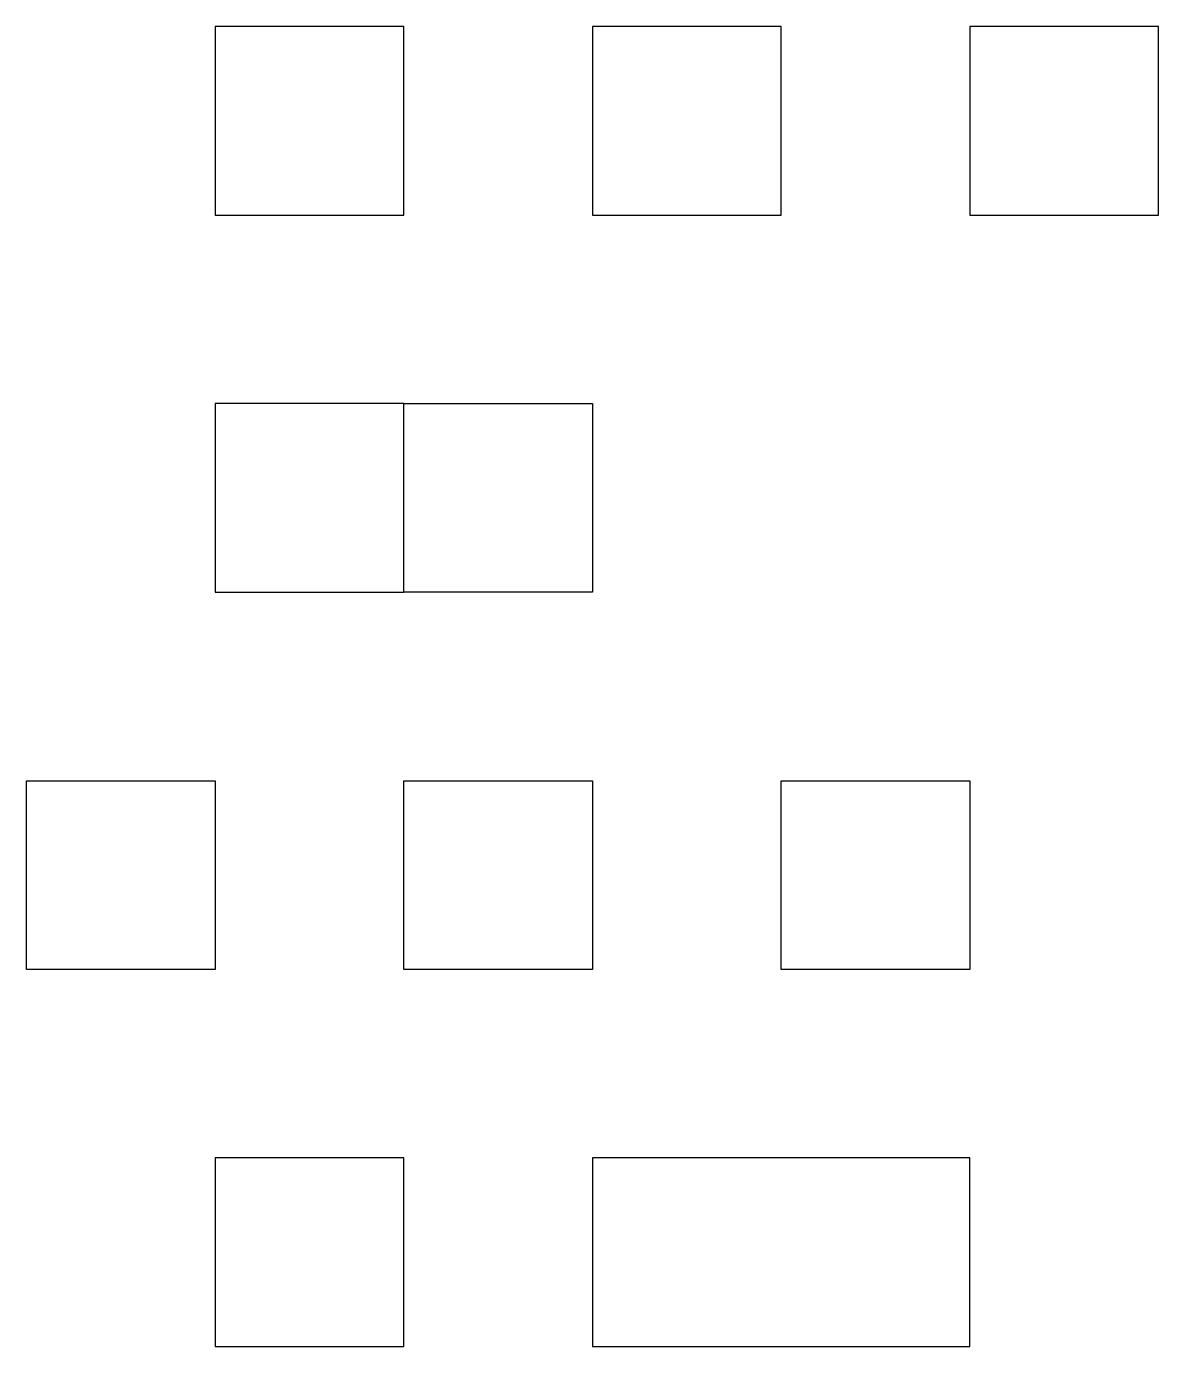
# Model space of a CAD drawing. Header units: metres. Extents: x -10 to 50, y 0 to 70.
import ezdxf

# ---------------------------------------------------------------- set-up
doc = ezdxf.new("R2010")
doc.units = ezdxf.units.M

# ---------------------------------------------------------------- blocks, each defined once
blk = doc.blocks.new('VARY_POSITIVE')
blk.add_lwpolyline([(0, 0), (10, 0), (10, 10), (0, 10), (0, 0)])
blk = doc.blocks.new('MIRROR_CONSISTENT')
blk.add_lwpolyline([(0, 0), (10, 0), (10, 10), (0, 10), (0, 0)])
blk = doc.blocks.new('VARY_NEGATIVE')
blk.add_lwpolyline([(0, 0), (10, 0), (10, 10), (0, 10), (0, 0)])
blk = doc.blocks.new('NORMAL')
blk.add_lwpolyline([(0, 0), (10, 0), (10, 10), (0, 10), (0, 0)])

msp = doc.modelspace()

# ---------------------------------------------------------------- block references
for name, p in [('NORMAL', (0, 60)), ('NORMAL', (20, 60)), ('NORMAL', (40, 60)), ('VARY_NEGATIVE', (0, 40)), ('VARY_POSITIVE', (0, 0))]:
    msp.add_blockref(name, p)
for name, p, xscale in [('VARY_NEGATIVE', (20, 40), -1), ('MIRROR_CONSISTENT', (0, 20), -1), ('MIRROR_CONSISTENT', (20, 20), -1), ('MIRROR_CONSISTENT', (40, 20), -1), ('VARY_POSITIVE', (20, 0), 2)]:
    msp.add_blockref(name, p, dxfattribs=dict(xscale=xscale))

doc.saveas('drawing.dxf')
